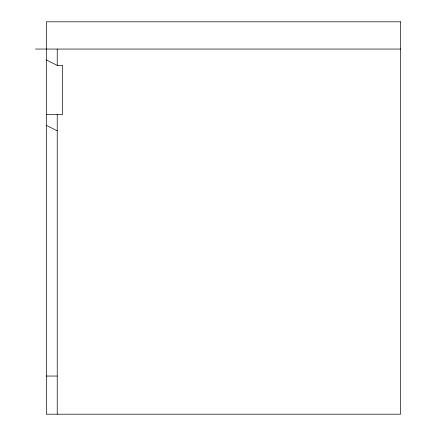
<?xml version="1.0" encoding="UTF-8"?>
<svg xmlns="http://www.w3.org/2000/svg" width="436" height="436" viewBox="0 0 436 436"><rect width="100%" height="100%" fill="white"/><g stroke="black" fill="none" stroke-linecap="round" stroke-linejoin="round"><path stroke-width="0.65" d="M35.425 49.05L400.575 49.05M46.325 59.95L57.225 65.4L62.675 65.4L62.675 114.45L46.325 114.45M46.325 376.05L57.225 376.05M46.325 125.35L57.225 130.8M57.225 49.05L57.225 65.4M57.225 114.45L57.225 414.2M400.575 21.8L46.325 21.8L46.325 414.2L400.575 414.2L400.575 21.8"/></g></svg>
